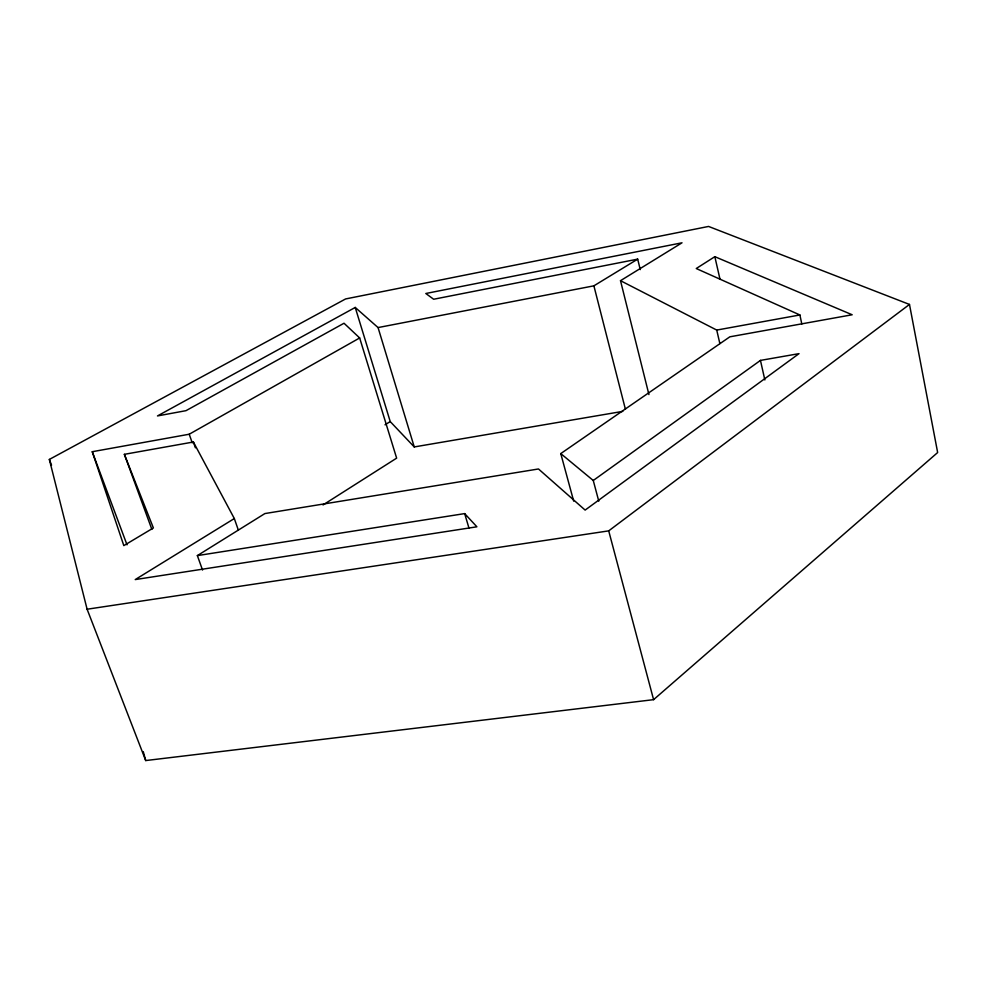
<?xml version="1.0" encoding="UTF-8"?>
<svg xmlns="http://www.w3.org/2000/svg" width="987" height="987" viewBox="0 0 987 987"><rect width="100%" height="100%" fill="white"/><g stroke="black" fill="none" stroke-linecap="round" stroke-linejoin="round"><path stroke-width="1.48" d="M653.591 699.66L937.65 452.539L909.483 304.44L708.58 226.442L345.586 298.95L49.35 459.436L87.103 609.226L145.718 760.558L653.591 699.66L608.708 530.87L909.483 304.44M598.776 501.174L593.261 480.484L760.459 360.403L799.026 353.642L585.131 510.082L538.483 468.973L264.898 513.561L197.363 555.607L202.545 570.067M573.694 501.149L560.764 453.588L729.849 336.814L852.176 314.767L714.835 256.682L696.242 268.526L799.889 314.964L801.814 324.007M323.02 504.949L396.638 458.141L359.663 337.961L344.019 323.242L186 410.666L157.476 415.934L355.234 307.45L378.058 327.573L414.244 446.938L622.797 411.369M385.016 424.805L390.235 421.585L355.234 307.45M151.875 529.414L124.362 454.328L193.378 442.003L234.326 518.545L135.231 579.579L476.894 526.799L464.667 513.598L197.363 555.607M648.928 394.566L620.502 280.69L682.017 242.802L425.816 293.497L433.651 299.246L637.688 259.137L640.255 269.611M378.058 327.573L593.89 285.835L637.688 259.137M124.362 454.328L153.38 527.946L123.819 545.614L92.26 451.713L189.22 434.231L359.663 337.961M620.502 280.69L716.735 330.077L799.889 314.964M87.103 609.226L608.708 530.87M560.764 453.588L593.261 480.484M390.235 421.585L414.244 446.938M49.35 459.436L51.546 465.185M92.26 451.713L127.015 544.836M193.378 442.003L195.414 447.802M189.22 434.231L192.268 442.916M234.326 518.545L238.348 530.13M464.667 513.598L469.035 528.316M143.275 751.675L145.718 760.558M593.89 285.835L625.437 409.358M716.735 330.077L719.856 343.562M714.835 256.682L719.967 279.111M760.459 360.403L764.851 379.958"/></g></svg>
